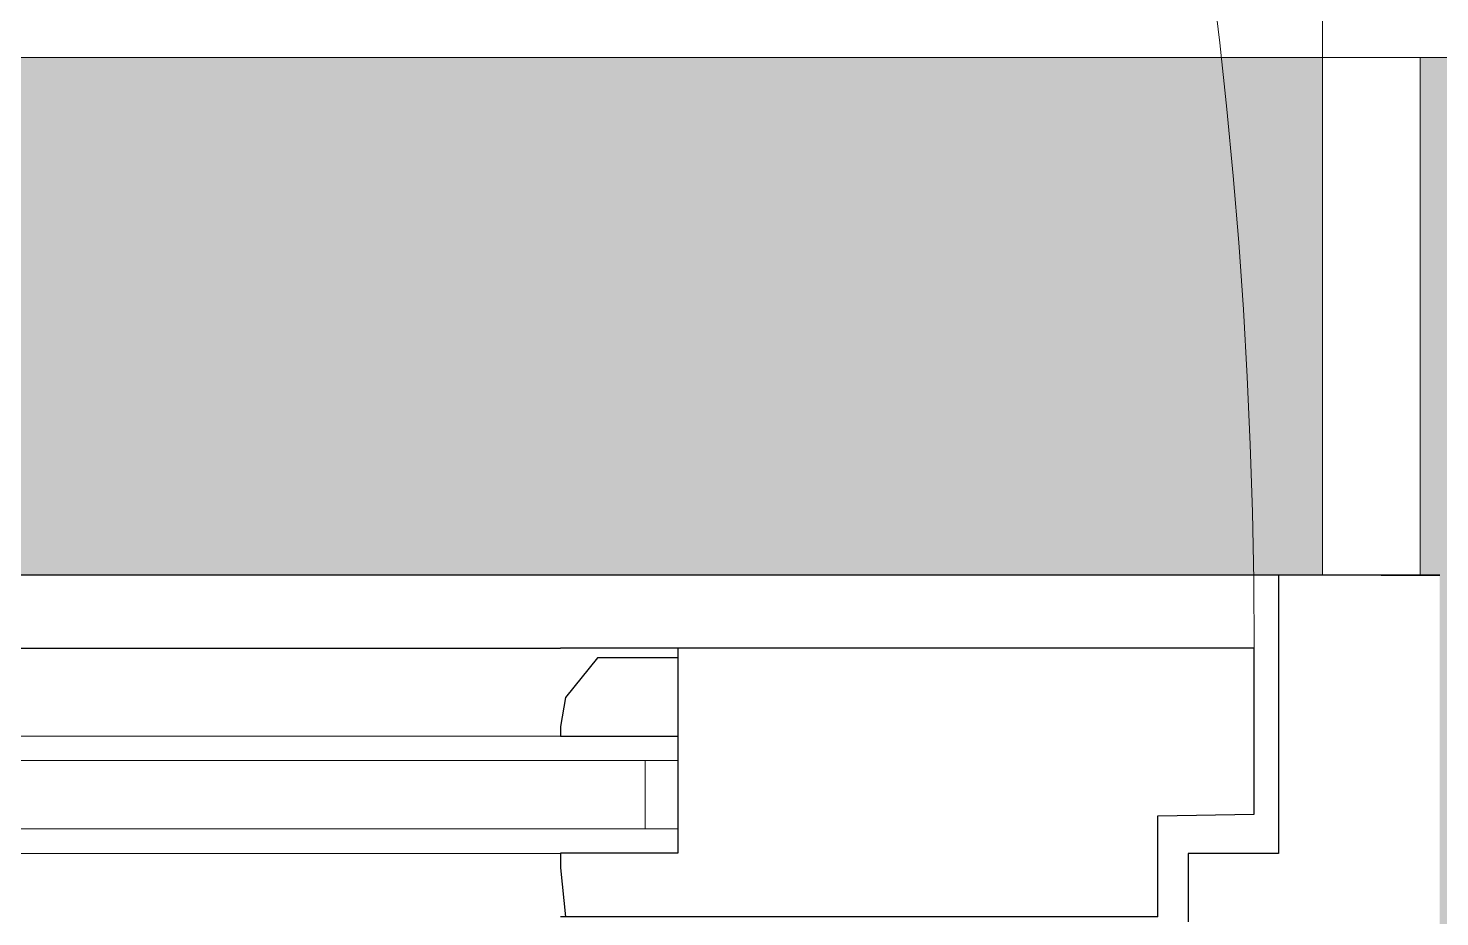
# Model space of a CAD drawing. Header units: inches. Extents: x -4169 to -1846, y 9706 to 12377.
# Drawn here: x -3262.49 to -3253.46, y 10012.21 to 10017.9 of the extents above; entities that cross this region are included whole.
import ezdxf

# ---------------------------------------------------------------- set-up
doc = ezdxf.new("R2010")
doc.units = ezdxf.units.IN
doc.header["$MEASUREMENT"] = 0
for name, color, linetype, lineweight in [('0-1', 7, 'Continuous', 5), ('0-3', 7, 'Continuous', 9), ('A-DOOR-1', 7, 'Continuous', 9), ('A-DOOR-2', 50, 'Continuous', 30), ('A-DOOR-FRAM-1', 50, 'Continuous', 30), ('A-DOOR-FRAM-2', 7, 'Continuous', 9), ('A-DOOR-GLAZ-1', 7, 'Continuous', 9), ('A-WALL-1', 8, 'Continuous', 5), ('A-WALL-5', 10, 'Continuous', 18), ('A-WALL-PATT-2', 253, 'Continuous', 9)]:
    doc.layers.add(name, color=color, linetype=linetype, lineweight=lineweight)

# ---------------------------------------------------------------- blocks, each defined once
blk = doc.blocks.new('Door-Inswing-Andersen-400_Series-Single - 3_ 0-1_8_ x custom height - _1st _ 2nd floor-2651741-ENLARGED RCP - 1ST FLOOR PLAN')
at = {"layer": 'A-DOOR-1'}
blk.add_arc((16.875, -0.5313), 33.75, 180, 270, dxfattribs=at)
at = {"layer": 'A-DOOR-2'}
for p, q in [((-16.2586, 1.1872), (-16.2586, 0.5418)), ((-16.2586, 1.1872), (-12.4375, 1.1872)), ((-12.4375, 0.875), (-12.4678, 1.1872)), ((-12.4375, 0.781), (-12.4375, 0.875)), ((-13.1875, 0.781), (-12.4375, 0.781)), ((-13.1875, -0.5313), (-13.1875, 0.781)), ((-16.2586, 0.5418), (-16.875, 0.531)), ((-16.875, 0.531), (-16.875, -0.5313)), ((-12.4375, 0.031), (-13.1875, 0.031)), ((-12.4375, -0.031), (-12.4375, 0.031)), ((-12.4685, -0.217), (-12.4375, -0.031)), ((-12.6735, -0.469), (-12.4685, -0.217)), ((-16.875, -0.5313), (-12.4375, -0.5313)), ((-13.1875, -0.469), (-12.6735, -0.469)), ((-13.1875, -0.5313), (-13.1875, -0.469)), ((12.4375, -0.5313), (-12.4375, -0.5313))]:
    blk.add_line(p, q, dxfattribs=at)
at = {"layer": 'A-DOOR-FRAM-1'}
for p, q in [((-16.4525, 0.782), (-16.4525, 1.219)), ((-17.0313, 0.782), (-16.4525, 0.782)), ((-17.0313, -1), (-17.0313, 0.782)), ((-17.6875, -1), (-18.0625, -1)), ((-18.0625, -1), (-17.0313, -1)), ((-18.0625, -1), (18.0625, -1))]:
    blk.add_line(p, q, dxfattribs=at)
at = {"layer": 'A-DOOR-FRAM-2'}
for p, q in [((-17.3125, -1), (-17.9375, -1)), ((-17.9375, -1), (-17.9375, -4.3125)), ((-17.3125, -4.3125), (-17.3125, -1)), ((-17.3125, -4.3125), (-19.5625, -4.3125)), ((-17.9375, -4.3125), (-17.3125, -4.3125)), ((-17.3125, -4.9375), (-17.3125, -4.3125))]:
    blk.add_line(p, q, dxfattribs=at)
at = {"layer": 'A-DOOR-GLAZ-1'}
for p, q in [((12.4375, 0.7813), (-12.4375, 0.7813)), ((-12.4375, 0.625), (-13.1875, 0.625)), ((-12.9775, 0.625), (-12.9775, 0.1875)), ((12.4375, 0.625), (-12.4375, 0.625)), ((-13.1875, 0.1875), (-12.4375, 0.1875)), ((12.4375, 0.1875), (-12.4375, 0.1875)), ((12.4375, 0.0313), (-12.4375, 0.0313))]:
    blk.add_line(p, q, dxfattribs=at)
blk = doc.blocks.new('CTR - 1st Phase - Shell_rvt-1-ENLARGED RCP - 1ST FLOOR PLAN')
at = {"layer": 'A-WALL-1'}
h = blk.add_hatch(color=256, dxfattribs=at)
h.paths.add_polyline_path([(-3253.4612, 10014.4019), (-3253.4612, 10017.7144), (-3253.5862, 10017.7144), (-3253.5862, 10014.4019)], flags=0)
h.paths.add_polyline_path([(-3261.5882, 10014.4019), (-3254.2112, 10014.4019), (-3254.2112, 10017.7144), (-3288.8362, 10017.7144), (-3288.8362, 10014.4019)], flags=0)
h.paths.add_polyline_path([(-3289.5862, 10014.4019), (-3289.4612, 10014.4019), (-3289.4612, 10017.7144), (-3289.5862, 10017.7144), (-3289.5862, 10017.0843)], flags=0)
at = {"layer": 'A-WALL-PATT-2'}
h = blk.add_hatch(dxfattribs=at)
h.set_pattern_fill('FP_1', color=256, style=0, pattern_type=2)
h.set_pattern_definition([(0, (0, 0), (20.48, 5.12), [0.845, -14.515, 0.845, -14.515, -81.92]), (0, (0, 0), (20.48, 5.12), [-30.72, 0.845, -29.875, 0.845, -14.515, -35.84]), (0, (0, 0), (20.48, 5.12), [-76.8, 0.845, -9.395, 0.845, -24.755]), (120, (7.68, 2.56), (-14.67405, 15.1762003), [0.845, -14.515, 0.845, -14.515, -81.92]), (120, (7.68, 2.56), (-14.67405, 15.1762003), [-30.72, 0.845, -29.875, 0.845, -14.515, -35.84]), (120, (7.68, 2.56), (-14.67405, 15.1762003), [-76.8, 0.845, -9.395, 0.845, -24.755]), (240, (10.24, 12.8), (-5.80595, -20.2962003), [0.845, -14.515, 0.845, -14.515, -81.92]), (240, (10.24, 12.8), (-5.80595, -20.2962003), [-30.72, 0.845, -29.875, 0.845, -14.515, -35.84]), (240, (10.24, 12.8), (-5.80595, -20.2962003), [-76.8, 0.845, -9.395, 0.845, -24.755])])
h.paths.add_polyline_path([(-2810.912, 10013.4019), (-2810.5355, 10013.4019), (-2810.5355, 10017.7144), (-2810.912, 10017.7144), (-2810.912, 10014.3394)], flags=0)
h.paths.add_polyline_path([(-2850.2612, 10013.4019), (-2849.6362, 10013.4019), (-2849.6362, 10017.0894), (-2849.5605, 10017.0894), (-2849.5605, 10013.4019), (-2848.9355, 10013.4019), (-2848.9355, 10017.7144), (-2850.2612, 10017.7144), (-2850.2612, 10014.3394)], flags=0)
h.paths.add_polyline_path([(-2771.887, 10013.4019), (-2771.887, 10017.0894), (-2752.6251, 10017.0894), (-2752.6251, 10017.7144), (-2772.512, 10017.7144), (-2772.512, 10013.4019)], flags=0)
h.paths.add_polyline_path([(-2738.3987, 10013.4019), (-2738.3987, 10017.7144), (-2749.1251, 10017.7144), (-2749.1251, 10017.0894), (-2739.0237, 10017.0894), (-2739.0237, 10013.4019)], flags=0)
h.paths.add_polyline_path([(-2886.3862, 10013.4019), (-2886.3862, 10017.7144), (-2984.6612, 10017.7144), (-2984.6612, 10013.4019), (-2984.0362, 10013.4019), (-2984.0362, 10017.0894), (-2887.0112, 10017.0894), (-2887.0112, 10013.4019)], flags=0)
h.paths.add_polyline_path([(-3103.7237, 10013.4019), (-3060.1355, 10013.4019), (-3060.1355, 10017.7144), (-3103.7237, 10017.7144)], flags=0)
h.paths.add_polyline_path([(-3021.487, 10013.4019), (-3021.487, 10017.0894), (-3021.4112, 10017.0894), (-3021.4112, 10013.4019), (-3020.7862, 10013.4019), (-3020.7862, 10017.7144), (-3022.112, 10017.7144), (-3022.112, 10013.4019)], flags=0)
h.paths.add_polyline_path([(-3252.1355, 10013.4019), (-3252.1355, 10017.7144), (-3253.4612, 10017.7144), (-3253.4612, 10013.4019), (-3252.8362, 10013.4019), (-3252.8362, 10017.0894), (-3252.7605, 10017.0894), (-3252.7605, 10013.4019)], flags=0)
h.paths.add_polyline_path([(-3422.5883, 10013.4019), (-3405.4222, 10013.4019), (-3405.4222, 10017.7144), (-3480.2487, 10017.7144), (-3480.2487, 10013.4019), (-3461.5883, 10013.4019)], flags=0)
h.paths.add_polyline_path([(-3366.7737, 10013.4019), (-3366.7737, 10017.0894), (-3290.2112, 10017.0894), (-3290.2112, 10013.4019), (-3289.5862, 10013.4166), (-3289.5862, 10017.7144), (-3367.3987, 10017.7144), (-3367.3987, 10013.4019)], flags=0)
h.paths.add_polyline_path([(-3809.373, 10013.4019), (-3808.748, 10013.4019), (-3808.748, 10017.7144), (-3823.1987, 10017.7144), (-3823.1987, 10017.0894), (-3809.373, 10017.0894), (-3809.373, 10014.3394)], flags=0)
h = blk.add_hatch(dxfattribs=at)
h.set_pattern_fill('FP_2', color=256, style=0, pattern_type=2)
h.set_pattern_definition([(161.57, (0.32, 0.32), (-2.560496185, -0.000537386), [0, -18.214, 2.022, 0]), (18.43, (-0.32, 0.32), (-2.560496185, 0.000537386), [0, -18.214, 2.022, 0]), (108.43, (0.32, 0.32), (1.27922091, -6.400876726), [6.07, -14.166]), (71.57, (-0.32, 0.32), (1.27922091, 6.400876726), [6.07, -14.166])])
h.paths.add_polyline_path([(-2810.912, 10011.5894), (-2810.5355, 10011.5894), (-2810.5355, 10013.4019), (-2810.912, 10013.4019)], flags=0)
h.paths.add_polyline_path([(-2749.0237, 10011.5894), (-2738.3987, 10011.5894), (-2738.3987, 10013.4019), (-2739.0237, 10013.4019), (-2739.0237, 10017.0894), (-2771.887, 10017.0894), (-2771.887, 10013.4019), (-2772.512, 10013.4019), (-2772.512, 10011.5894), (-2752.5237, 10011.5894)], flags=0)
h.paths.add_polyline_path([(-2850.2612, 10011.5894), (-2848.9355, 10011.5894), (-2848.9355, 10013.4019), (-2849.5605, 10013.4019), (-2849.5605, 10017.0894), (-2849.6362, 10017.0894), (-2849.6362, 10013.4019), (-2850.2612, 10013.4019)], flags=0)
h.paths.add_polyline_path([(-2945.0237, 10011.5894), (-2886.3862, 10011.5894), (-2886.3862, 10013.4019), (-2887.0112, 10013.4019), (-2887.0112, 10017.0894), (-2984.0362, 10017.0894), (-2984.0362, 10013.4019), (-2984.6612, 10013.4019), (-2984.6612, 10011.5894), (-2957.6945, 10011.5894)], flags=0)
h.paths.add_polyline_path([(-3103.7237, 10011.5894), (-3060.1355, 10011.5894), (-3060.1355, 10013.4019), (-3103.7237, 10013.4019)], flags=0)
h.paths.add_polyline_path([(-3194.0562, 10011.5894), (-3169.5237, 10011.5894), (-3169.5237, 10013.4019), (-3214.112, 10013.4019), (-3214.112, 10011.5894)], flags=0)
h.paths.add_polyline_path([(-3141.6487, 10011.5894), (-3131.5987, 10011.5894), (-3131.5987, 10013.4019), (-3141.6487, 10013.4019)], flags=0)
h.paths.add_polyline_path([(-3021.4112, 10011.5894), (-3020.7862, 10011.5894), (-3020.7862, 10013.4019), (-3021.4112, 10013.4019), (-3021.4112, 10017.0894), (-3021.487, 10017.0894), (-3021.487, 10013.4019), (-3022.112, 10013.4019), (-3022.112, 10011.5894), (-3021.487, 10011.5894)], flags=0)
h.paths.add_polyline_path([(-3252.7605, 10011.5894), (-3252.1355, 10011.5894), (-3252.1355, 10013.4019), (-3252.7605, 10013.4019), (-3252.7605, 10017.0894), (-3252.8362, 10017.0894), (-3252.8362, 10013.4019), (-3253.4612, 10013.4019), (-3253.4612, 10011.5894), (-3252.8362, 10011.5894)], flags=0)
h.paths.add_polyline_path([(-3289.5862, 10011.5894), (-3289.5862, 10013.4019), (-3290.2112, 10013.4019), (-3290.2112, 10017.0894), (-3366.7737, 10017.0894), (-3366.7737, 10013.4019), (-3367.3987, 10013.4019), (-3367.3987, 10011.5894), (-3290.2112, 10011.5894)], flags=0)
h.paths.add_polyline_path([(-3405.4222, 10011.5894), (-3405.4222, 10013.4019), (-3480.2487, 10013.4019), (-3480.2487, 10011.5894), (-3422.5883, 10011.5894)], flags=0)
h.paths.add_polyline_path([(-3666.7798, 10011.5894), (-3508.1237, 10011.5894), (-3508.1237, 10013.4019), (-3770.7245, 10013.4019), (-3770.7245, 10011.5894), (-3700.5458, 10011.5894)], flags=0)
h.paths.add_polyline_path([(-3818.7951, 10011.5894), (-3808.748, 10011.5894), (-3808.748, 10013.4019), (-3809.373, 10013.4019), (-3809.373, 10017.0894), (-3823.8237, 10017.0894), (-3823.8237, 10011.5894), (-3820.2249, 10011.5894)], flags=0)
at = {"layer": 'A-WALL-5'}
blk.add_line((-3254.2112, 10017.7144), (-3288.8362, 10017.7144), dxfattribs=at)
at = {"layer": '0-3', "rotation": 180}
blk.add_blockref('Door-Inswing-Andersen-400_Series-Single - 3_ 0-1_8_ x custom height - _1st _ 2nd floor-2651741-ENLARGED RCP - 1ST FLOOR PLAN', (-3271.5237, 10013.4019), dxfattribs=at)

msp = doc.modelspace()

# ---------------------------------------------------------------- block references
at = {"layer": '0-1'}
msp.add_blockref('CTR - 1st Phase - Shell_rvt-1-ENLARGED RCP - 1ST FLOOR PLAN', (0, 0), dxfattribs=at)

doc.saveas('drawing.dxf')
